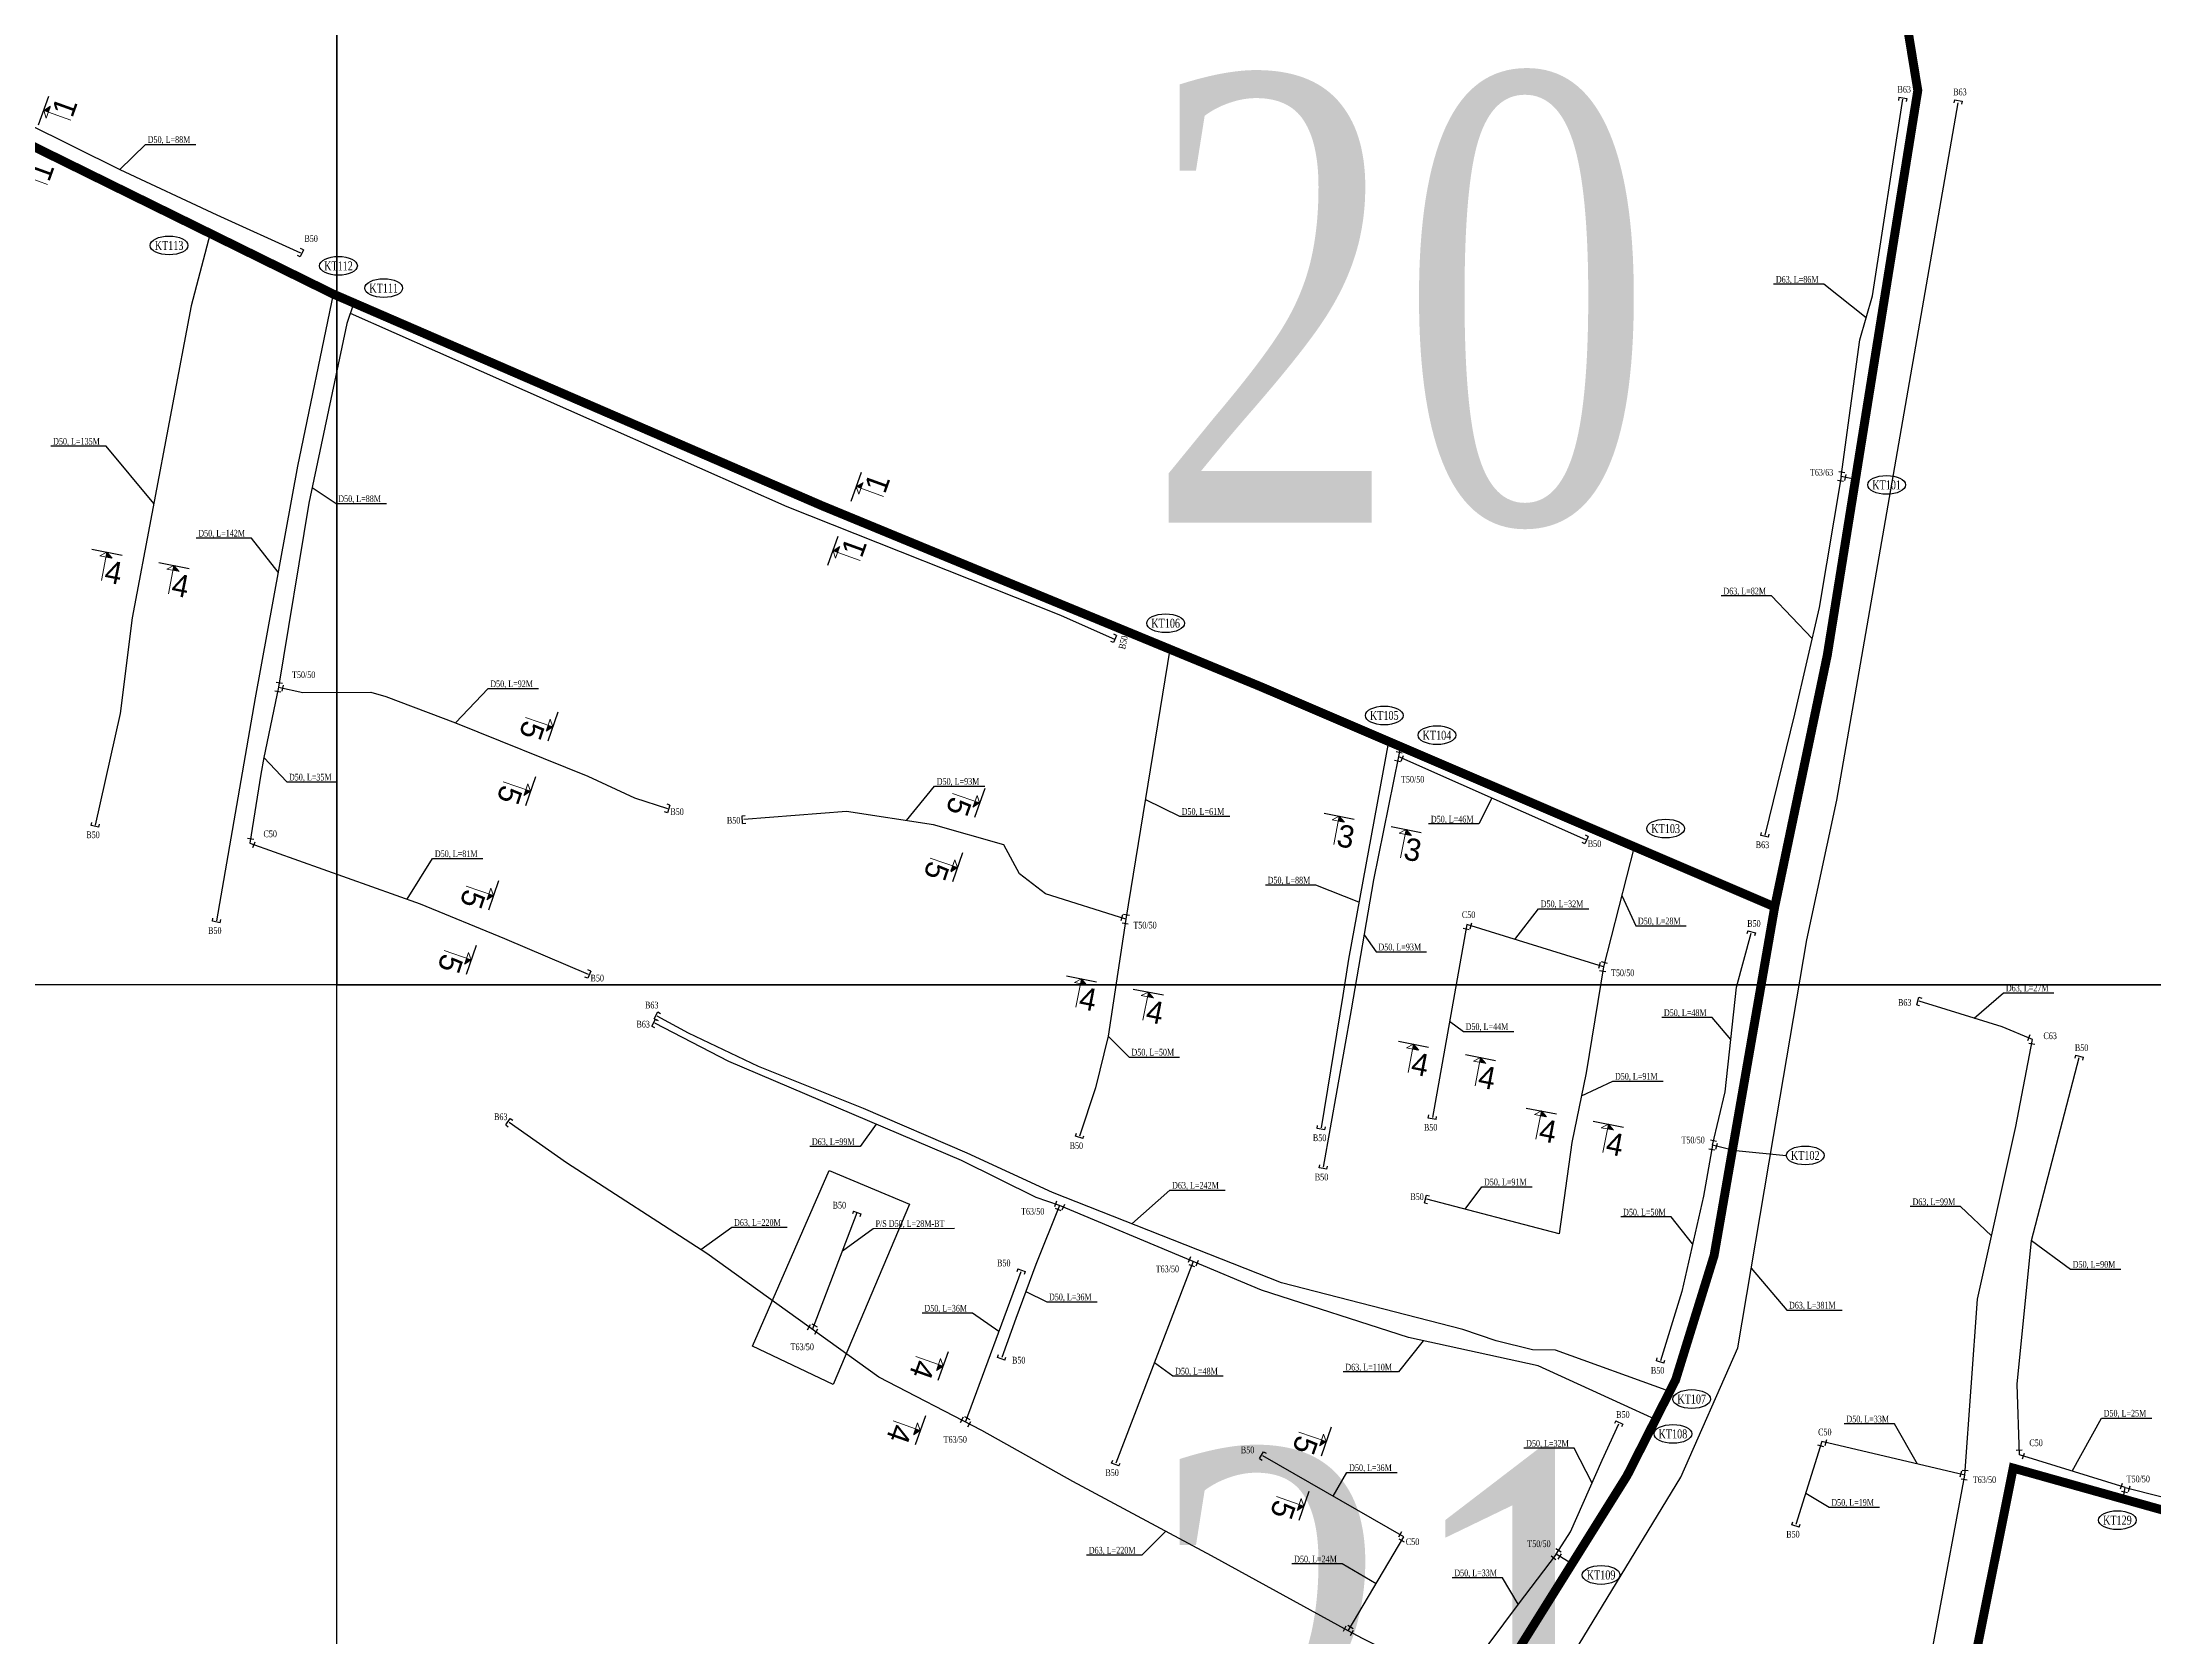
# Model space of a CAD drawing. Extents: x 549410 to 552487, y 2340860 to 2344743.
# Drawn here: x 550029.8 to 550501.7, y 2341634.5 to 2341990.8 of the extents above; entities that cross this region are included whole.
import ezdxf
from ezdxf.enums import TextEntityAlignment as Align

# ---------------------------------------------------------------- set-up
doc = ezdxf.new("R2010")
doc.units = 0
doc.header["$MEASUREMENT"] = 0
doc.linetypes.add('DASHED', pattern=[0.75, 0.5, -0.25])
for name, color, linetype in [('160', 5, 'DASHED'), ('225', 5, 'DASHED'), ('50', 2, 'Continuous'), ('63', 1, 'Continuous'), ('90', 5, 'DASHED'), ('ten dai khoi thuy', 210, 'Continuous'), ('Text D-L', 7, 'Continuous'), ('Text phu kien', 2, 'Continuous')]:
    doc.layers.add(name, color=color, linetype=linetype)
doc.layers.add('MC', color=7, linetype='Continuous', lineweight=13)
doc.styles.add('HH', font='VHHELS.TTF')
doc.styles.add('style1', font='VHTIME.TTF', dxfattribs={"width": 0.75})
doc.styles.add('Text', font='vntimeh.shx', dxfattribs={"width": 0.75, "bigfont": 'vn.shx'})
doc.styles.add('TextNode', font='vntimeh1.shx', dxfattribs={"width": 0.7, "bigfont": 'vn.shx'})
doc.linetypes.add('ZIGZAG', pattern='A,0.0001,-0.2,[131,ltypeshp.shx,S=0.2,R=0,X=-0.2,Y=0],-0.4,[131,ltypeshp.shx,S=0.2,R=180,X=0.2,Y=0],-0.2', length=0.8001)

# ---------------------------------------------------------------- blocks, each defined once
blk = doc.blocks.new('pt')
at = {"color": 3, "linetype": 'Continuous'}
blk.add_line((0.96, -0.69), (0.96, 0.69), dxfattribs=at)
blk = doc.blocks.new('bit')
at = {"color": 3, "linetype": 'Continuous'}
for points in [[(-0.3, -0.88), (-0.3, 0.88)], [(-0.3, 0.88), (0.39, 0.88)], [(-0.3, -0.88), (0.39, -0.88)]]:
    blk.add_lwpolyline(points, dxfattribs=at)
blk = doc.blocks.new('Daudai')
at = {"layer": 'ten dai khoi thuy', "color": 3}
blk.add_circle((0, 0), 0.75, dxfattribs=at)
blk = doc.blocks.new('Mc4-4')
at = {"layer": 'MC'}
for points in [[(-6.73, -0.75), (-8.13, 0.34), (-8.12, -0.76)], [(8.52, -0.75), (7.12, 0.34), (7.12, -0.76)]]:
    blk.add_hatch(color=256, dxfattribs=at).paths.add_polyline_path(points)
at = {"layer": '63'}
for points in [[(-11.56, 0.34), (-4.69, 0.34)], [(3.68, 0.34), (10.55, 0.34)]]:
    blk.add_lwpolyline(points, dxfattribs=at)
at = {"layer": 'MC'}
for p, q in [((-8.13, 0.34), (-9.52, -0.76)), ((-8.13, 0.34), (-8.11, -6.1)), ((-8.13, 0.34), (-6.73, -0.75)), ((7.12, 0.34), (5.72, -0.76)), ((7.12, 0.34), (7.13, -6.1)), ((7.12, 0.34), (8.52, -0.75)), ((-9.52, -0.76), (-6.92, -0.75)), ((5.72, -0.76), (8.32, -0.75))]:
    blk.add_line(p, q, dxfattribs=at)
at = {"style": 'HH'}
for p in [(-7.66, -6.28), (7.58, -6.28)]:
    blk.add_text('4', height=5, rotation=0.112, dxfattribs=at).set_placement(p)
blk = doc.blocks.new('Mc5-5')
at = {"layer": 'MC'}
for points in [[(-6.77, -0.84), (-8.17, 0.25), (-8.17, -0.85)], [(8.47, -0.84), (7.07, 0.25), (7.07, -0.85)]]:
    blk.add_hatch(color=256, dxfattribs=at).paths.add_polyline_path(points)
at = {"layer": '63'}
for points in [[(-11.61, 0.25), (-4.74, 0.25)], [(3.64, 0.25), (10.51, 0.25)]]:
    blk.add_lwpolyline(points, dxfattribs=at)
at = {"layer": 'MC'}
for p, q in [((-8.17, 0.25), (-9.57, -0.85)), ((-8.17, 0.25), (-8.16, -6.19)), ((-8.17, 0.25), (-6.77, -0.84)), ((7.07, 0.25), (5.68, -0.85)), ((7.07, 0.25), (7.08, -6.19)), ((7.07, 0.25), (8.47, -0.84)), ((-9.57, -0.85), (-6.96, -0.84)), ((5.68, -0.85), (8.28, -0.84))]:
    blk.add_line(p, q, dxfattribs=at)
at = {"style": 'HH'}
for p in [(-7.71, -6.37), (7.54, -6.37)]:
    blk.add_text('5', height=5, rotation=0.112, dxfattribs=at).set_placement(p)
blk = doc.blocks.new('Mc3-3')
at = {"layer": 'MC'}
for points in [[(-6.69, -0.88), (-8.09, 0.22), (-8.09, -0.88)], [(8.55, -0.88), (7.15, 0.22), (7.15, -0.88)]]:
    blk.add_hatch(color=256, dxfattribs=at).paths.add_polyline_path(points)
at = {"layer": '63'}
for points in [[(-11.53, 0.22), (-4.66, 0.22)], [(3.72, 0.22), (10.59, 0.22)]]:
    blk.add_lwpolyline(points, dxfattribs=at)
at = {"layer": 'MC'}
for p, q in [((-8.09, 0.22), (-9.49, -0.89)), ((-8.09, 0.22), (-8.08, -6.22)), ((-8.09, 0.22), (-6.69, -0.88)), ((7.15, 0.22), (5.76, -0.89)), ((7.15, 0.22), (7.17, -6.22)), ((7.15, 0.22), (8.55, -0.88)), ((-9.49, -0.89), (-6.88, -0.88)), ((5.76, -0.89), (8.36, -0.88))]:
    blk.add_line(p, q, dxfattribs=at)
at = {"style": 'HH'}
for p in [(-7.62, -6.41), (7.62, -6.41)]:
    blk.add_text('3', height=5, rotation=0.112, dxfattribs=at).set_placement(p)
blk = doc.blocks.new('Mc1-1')
at = {"layer": 'MC'}
for points in [[(-7.04, -0.89), (-8.44, 0.21), (-8.43, -0.89)], [(8.21, -0.89), (6.81, 0.21), (6.81, -0.89)]]:
    blk.add_hatch(color=256, dxfattribs=at).paths.add_polyline_path(points)
at = {"layer": '63'}
for points in [[(-11.87, 0.21), (-5, 0.21)], [(3.37, 0.21), (10.24, 0.21)]]:
    blk.add_lwpolyline(points, dxfattribs=at)
at = {"layer": 'MC'}
for p, q in [((-8.44, 0.21), (-9.83, -0.9)), ((-8.44, 0.21), (-8.42, -6.23)), ((-8.44, 0.21), (-7.04, -0.89)), ((6.81, 0.21), (5.41, -0.9)), ((6.81, 0.21), (6.82, -6.23)), ((6.81, 0.21), (8.21, -0.89)), ((-9.83, -0.9), (-7.23, -0.89)), ((5.41, -0.9), (8.01, -0.89))]:
    blk.add_line(p, q, dxfattribs=at)
at = {"style": 'HH'}
for p in [(-7.97, -6.42), (7.27, -6.42)]:
    blk.add_text('1', height=5, rotation=0.112, dxfattribs=at).set_placement(p)

msp = doc.modelspace()

# ---------------------------------------------------------------- linework, layer by layer
at = {"layer": '160', "color": 9, "ltscale": 10, "true_color": 0xafd9aa, "const_width": 2}
msp.add_lwpolyline([(550417, 2341797.6), (550302.28, 2341846.75), (550204.11, 2341887.24), (550094.84, 2341934.56), (549990.74, 2341985.81), (549907.44, 2342027.13), (549855.77, 2342052.81), (549740.43, 2342108.18)], dxfattribs=at)
at = {"layer": '225', "color": 6, "ltscale": 10, "const_width": 2}
msp.add_lwpolyline([(550617.71, 2342998.78), (550603.66, 2342910.97), (550595.31, 2342909.91), (550551.99, 2342633.97), (550526.62, 2342474.66), (550493.14, 2342274.73), (550470.06, 2342150.72), (550444.78, 2342005.74), (550448.98, 2341980.06), (550428.76, 2341853.87), (550417, 2341797.6)], dxfattribs=at)
at = {"layer": '225', "ltscale": 10, "const_width": 2}
msp.add_lwpolyline([(550417, 2341797.6), (550403.46, 2341719.7), (550394.84, 2341691.85), (550384.01, 2341670.5), (550351.34, 2341618.23), (550378.54, 2341602.51), (550466.63, 2341557.92), (550500.69, 2341544.05), (550539.18, 2341530.61), (550643.88, 2341498.67), (550845.6, 2341439.1), (550921.69, 2341415.53), (551048.03, 2341357.22), (551075.78, 2341346.33)], dxfattribs=at)
at = {"layer": '50'}
for points in [[(550007.91, 2341981.83), (550026.3, 2341972.74), (550047.13, 2341962.37), (550068.86, 2341952.23), (550087.56, 2341943.78)], [(550067.31, 2341948.11), (550063.08, 2341931.95), (550049.89, 2341862.2), (550047.26, 2341840.85), (550041.65, 2341815.9)], [(550094.84, 2341934.56), (550086.88, 2341896.07), (550077.4, 2341844.32), (550068.77, 2341794.52)], [(550099.45, 2341932.57), (550097.87, 2341928), (550089.41, 2341887.82), (550082.65, 2341846.71)], [(550098.66, 2341930.29), (550196.21, 2341887.06), (550257.35, 2341862.8), (550269.62, 2341857.38)], [(550281.84, 2341855.19), (550271.98, 2341794.87)], [(550082.65, 2341846.71), (550079.32, 2341830.96), (550078.65, 2341827.27), (550076.24, 2341811.83)], [(550082.65, 2341846.71), (550088.09, 2341845.51), (550103.23, 2341845.55), (550106.57, 2341844.65), (550122.16, 2341838.75), (550151.74, 2341826.8), (550162.15, 2341821.99), (550169.55, 2341819.58)], [(550330.69, 2341834.58), (550321.76, 2341785.92), (550320.5, 2341777.81), (550315.65, 2341748.22)], [(550333.34, 2341833.45), (550332.89, 2341831.18)], [(550332.89, 2341831.18), (550327.37, 2341803.68), (550322.33, 2341774.58), (550316.11, 2341739.44)], [(550332.89, 2341831.18), (550374.68, 2341812.64)], [(550271.98, 2341794.87), (550254.06, 2341800.5), (550248.22, 2341805), (550244.75, 2341811.5), (550229.03, 2341815.97), (550209.55, 2341818.95), (550186.58, 2341817.13)], [(550076.24, 2341811.83), (550114.29, 2341798.29), (550133.13, 2341790.56), (550151.79, 2341782.58)], [(550385.62, 2341811.04), (550378.71, 2341784.2)], [(550271.98, 2341794.87), (550268.01, 2341768.72), (550265.2, 2341757.16), (550261.64, 2341746.38)], [(550348.2, 2341793.64), (550340.5, 2341750.56)], [(550378.71, 2341784.2), (550348.2, 2341793.64)], [(550403.12, 2341744.38), (550405.9, 2341756.24), (550408.47, 2341779.66), (550411.76, 2341791.72)], [(550378.71, 2341784.2), (550374.83, 2341760.51), (550371.69, 2341744.97), (550368.82, 2341724.53), (550339.24, 2341732.27)], [(550471.68, 2341675.18), (550471.21, 2341690.93), (550474.39, 2341723.03), (550485.02, 2341763.96)], [(550403.12, 2341744.38), (550401.06, 2341732.97), (550396.24, 2341711.65), (550391.49, 2341696.17)], [(550407.55, 2341743.23), (550403.12, 2341744.38)], [(550257.17, 2341730.89), (550251.86, 2341717.71), (550247.39, 2341705.59), (550244.24, 2341696.87)], [(550287.07, 2341718.36), (550269.73, 2341673.26)], [(550236.14, 2341682.47), (550248.59, 2341716.13)], [(550368.15, 2341652.95), (550371.39, 2341657.95), (550378.45, 2341673.94), (550382.15, 2341682.11)], [(550427.53, 2341678.1), (550421.74, 2341659.56)], [(550459.5, 2341670.63), (550427.53, 2341678.1)], [(550334.1, 2341656.85), (550302.59, 2341674.93)], [(550495.33, 2341667.82), (550471.68, 2341675.18)], [(550494.86, 2341665.29), (550495.33, 2341667.82)], [(550495.33, 2341667.82), (550519.83, 2341661.68)], [(550321.7, 2341635.81), (550334.1, 2341656.85)], [(550368.15, 2341652.95), (550359.67, 2341641.78), (550353.14, 2341632.96), (550349.08, 2341625.98)], [(550371.69, 2341650.79), (550368.15, 2341652.95)]]:
    msp.add_lwpolyline(points, dxfattribs=at)
at = {"layer": '50', "color": 2}
msp.add_lwpolyline([(550201.96, 2341703.17), (550211.95, 2341729.32)], dxfattribs=at)
at = {"layer": '63', "color": 6}
for points in [[(550431.87, 2341893.77), (550435.99, 2341924.34), (550438.83, 2341934.16), (550445.6, 2341978.1)], [(550361.02, 2341612.64), (550396, 2341670.16), (550408.73, 2341699.09), (550416.72, 2341746.3), (550424.17, 2341790.23), (550430.85, 2341821.47), (550457.98, 2341977.31)], [(550431.87, 2341893.77), (550426.96, 2341864.51), (550421.4, 2341840.65), (550414.8, 2341813.66)], [(550435.04, 2341893.08), (550431.87, 2341893.77)], [(550474.63, 2341767.97), (550467.8, 2341770.8), (550455.35, 2341774.69), (550449.27, 2341776.5)], [(550257.17, 2341730.89), (550251.96, 2341732.69), (550235.27, 2341740.9), (550183.29, 2341763.02), (550166.72, 2341771.59)], [(550393.55, 2341689.3), (550368, 2341698.56), (550362.84, 2341698.63), (550354.78, 2341700.63), (550347.31, 2341703.17), (550306.74, 2341713.56), (550255.63, 2341733.75), (550236.54, 2341742.59), (550213.39, 2341752.58), (550189.92, 2341761.96), (550174.24, 2341769.39), (550167.24, 2341773.21)], [(550459.5, 2341670.63), (550462.33, 2341709.95), (550470.88, 2341748.52), (550474.63, 2341767.97)], [(550321.7, 2341635.81), (550291.1, 2341652.55), (550260.14, 2341669.16), (550239.82, 2341680.57), (550216.77, 2341692.51), (550178.35, 2341720.15), (550147.01, 2341740.44), (550134.14, 2341749.42)], [(550287.07, 2341718.36), (550257.17, 2341730.89)], [(550390.38, 2341683.06), (550385.16, 2341685.43), (550364.12, 2341695.01), (550335.19, 2341701.37), (550302.33, 2341711.98), (550287.07, 2341718.36)], [(550440.95, 2341570.92), (550459.5, 2341670.63)], [(550352.52, 2341620.12), (550324.88, 2341634.07), (550321.7, 2341635.81)]]:
    msp.add_lwpolyline(points, dxfattribs=at)
at = {"layer": '63', "linetype": 'ZIGZAG', "ltscale": 10}
msp.add_lwpolyline([(550188.58, 2341699.43), (550205.68, 2341738.72), (550223.62, 2341731.18), (550206.59, 2341690.85)], close=True, dxfattribs=at)
at = {"layer": '90', "color": 241, "ltscale": 10, "true_color": 0xf7abae, "const_width": 2}
msp.add_lwpolyline([(550449.27, 2341566.71), (550462.55, 2341633.51), (550470.3, 2341672.19), (550602.9, 2341634.94), (550677.88, 2341613.71), (550753.89, 2341593.01)], dxfattribs=at)
at = {"layer": 'DEFPOINTS'}
for points in [[(550095.68, 2341780.19), (549620.65, 2341780.19), (549620.65, 2342086.86), (550095.68, 2342086.86)], [(550570.7, 2341780.19), (550095.68, 2341780.19), (550095.68, 2342086.86), (550570.7, 2342086.86)], [(550570.7, 2341473.53), (550095.68, 2341473.53), (550095.68, 2341780.19), (550570.7, 2341780.19)]]:
    msp.add_lwpolyline(points, close=True, dxfattribs=at)
at = {"layer": 'ten dai khoi thuy', "color": 3, "linetype": 'ByBlock'}
msp.add_lwpolyline([(550408.3, 2341743.14), (550419.6, 2341742.06)], dxfattribs=at)
for centre in [(550058.16, 2341945.42), (550096.02, 2341940.86), (550106.13, 2341935.89), (550442.01, 2341891.91), (550280.88, 2341860.99), (550329.74, 2341840.38), (550341.51, 2341835.97), (550392.63, 2341815.1), (550423.82, 2341742.06), (550398.45, 2341687.62), (550394.25, 2341679.83), (550493.59, 2341660.55), (550378.2, 2341648.3)]:
    msp.add_ellipse(centre, major_axis=(-4.22, 0), ratio=0.497929, dxfattribs=at)
at = {"layer": 'Text D-L', "color": 9}
for points in [[(550047.13, 2341962.37), (550052.88, 2341968), (550064.13, 2341968)], [(550437.41, 2341929.25), (550428.01, 2341936.76), (550416.76, 2341936.76)], [(550054.73, 2341887.77), (550044.11, 2341900.57), (550031.74, 2341900.57)], [(550090.14, 2341891.29), (550095.48, 2341887.75), (550106.73, 2341887.75)], [(550082.54, 2341872.39), (550076.56, 2341880.03), (550064.19, 2341880.03)], [(550425.34, 2341857.56), (550416.28, 2341867.1), (550405.03, 2341867.1)], [(550122.16, 2341838.75), (550129.45, 2341846.38), (550140.7, 2341846.38)], [(550079.32, 2341830.96), (550084.45, 2341825.52), (550095.7, 2341825.52)], [(550222.97, 2341816.9), (550229.22, 2341824.57), (550240.47, 2341824.57)], [(550276.35, 2341821.61), (550283.96, 2341817.84), (550295.21, 2341817.84)], [(550353.78, 2341821.91), (550350.91, 2341816.13), (550339.66, 2341816.13)], [(550111.35, 2341799.34), (550117.06, 2341808.4), (550128.31, 2341808.4)], [(550324.09, 2341798.62), (550314.42, 2341802.49), (550303.17, 2341802.49)], [(550382.81, 2341800.12), (550385.93, 2341793.37), (550397.18, 2341793.37)], [(550358.93, 2341790.32), (550364.2, 2341797.2), (550375.45, 2341797.2)], [(550325.23, 2341791.33), (550327.94, 2341787.56), (550339.19, 2341787.56)], [(550461.58, 2341772.75), (550468.17, 2341778.4), (550479.42, 2341778.4)], [(550344.35, 2341772.1), (550347.42, 2341769.77), (550358.67, 2341769.77)], [(550407.19, 2341767.95), (550402.99, 2341772.87), (550391.74, 2341772.87)], [(550268.01, 2341768.72), (550272.74, 2341764.05), (550283.99, 2341764.05)], [(550373.8, 2341755.41), (550380.8, 2341758.66), (550392.05, 2341758.66)], [(550216.21, 2341749.01), (550212.58, 2341744.05), (550201.33, 2341744.05)], [(550273.34, 2341726.76), (550281.82, 2341734.3), (550294.19, 2341734.3)], [(550347.84, 2341730.02), (550351.53, 2341735.04), (550362.78, 2341735.04)], [(550398.65, 2341722.31), (550393.86, 2341728.3), (550382.61, 2341728.3)], [(550465.47, 2341724.1), (550458.55, 2341730.62), (550447.3, 2341730.62)], [(550177.04, 2341721), (550183.92, 2341725.99), (550196.29, 2341725.99)], [(550208.68, 2341720.76), (550215.55, 2341725.75), (550233.68, 2341725.79)], [(550474.39, 2341723.03), (550483.1, 2341716.63), (550494.35, 2341716.63)], [(550411.74, 2341716.85), (550419.69, 2341707.51), (550432.07, 2341707.51)], [(550249.62, 2341711.65), (550254.31, 2341709.35), (550265.56, 2341709.35)], [(550243.64, 2341702.73), (550237.71, 2341706.83), (550226.46, 2341706.83)], [(550338.46, 2341700.65), (550332.91, 2341693.67), (550320.54, 2341693.67)], [(550278.4, 2341695.81), (550282.5, 2341692.77), (550293.75, 2341692.77)], [(550448.95, 2341673.09), (550443.77, 2341682.07), (550432.52, 2341682.07)], [(550483.51, 2341671.5), (550490.01, 2341683.37), (550501.26, 2341683.37)], [(550376.18, 2341668.8), (550372.19, 2341676.63), (550360.94, 2341676.63)], [(550318.34, 2341665.89), (550321.39, 2341671.2), (550332.64, 2341671.2)], [(550423.94, 2341666.6), (550429.15, 2341663.43), (550440.4, 2341663.43)], [(550280.85, 2341658.05), (550275.58, 2341652.75), (550263.21, 2341652.75)], [(550327.9, 2341646.33), (550320.35, 2341650.78), (550309.1, 2341650.78)], [(550359.67, 2341641.78), (550356.14, 2341647.68), (550344.89, 2341647.68)]]:
    msp.add_lwpolyline(points, dxfattribs=at)

# ---------------------------------------------------------------- block references
at = {"layer": '50'}
for name, p, rotation in [('bit', (550445.6, 2341978.1), 261.2478294484833), ('bit', (550457.99, 2341977.52), 259.3373347329715), ('bit', (550087.56, 2341943.78), 155.7041289106306), ('pt', (550431.87, 2341893.77), 82.3322339138147), ('pt', (550431.87, 2341893.77), 347.6801646682081), ('pt', (550431.87, 2341893.77), 260.4678852038238), ('bit', (550269.32, 2341857.58), 157.3454244060289), ('pt', (550082.65, 2341846.71), 258.0704728921496), ('pt', (550082.65, 2341846.71), 80.66346922685452), ('pt', (550082.65, 2341846.71), 347.5748412432502), ('pt', (550332.89, 2341831.18), 78.65245384375913), ('pt', (550332.89, 2341831.18), 258.6523018093108), ('pt', (550332.89, 2341831.18), 336.0694301077594), ('bit', (550169.55, 2341819.58), 161.9880276765514), ('bit', (550186.58, 2341817.13), 4.520267918645755), ('bit', (550041.65, 2341815.9), 77.34155806681862), ('pt', (550076.24, 2341811.83), 81.12760267656459), ('bit', (550374.68, 2341812.64), 156.0695821428974), ('bit', (550414.8, 2341813.66), 76.25176162924768), ('pt', (550076.24, 2341811.83), 340.4049245913702), ('bit', (550068.77, 2341794.52), 80.16186018734518), ('pt', (550271.98, 2341794.87), 162.5488102199029), ('pt', (550271.98, 2341794.87), 261.3516244613385), ('pt', (550271.98, 2341794.87), 80.7226042011947), ('pt', (550348.2, 2341793.64), 342.7995943355333), ('pt', (550348.2, 2341793.64), 259.8731881641133), ('bit', (550411.76, 2341791.72), 254.7526090329943), ('pt', (550378.71, 2341784.2), 162.7997463999419), ('pt', (550378.71, 2341784.2), 75.56522812026759), ('bit', (550151.79, 2341782.58), 156.8288696473038), ('pt', (550378.71, 2341784.2), 260.6810864461902), ('bit', (550449.27, 2341776.5), 343.4856964122906), ('bit', (550166.72, 2341771.59), 332.642018251344), ('bit', (550167.24, 2341773.21), 331.4133130721806), ('pt', (550474.63, 2341767.97), 157.493550414106), ('pt', (550474.63, 2341767.97), 259.1001822127652), ('bit', (550485.02, 2341763.96), 255.4442048770668), ('bit', (550134.14, 2341749.42), 325.1111442367864), ('bit', (550261.64, 2341746.38), 71.70488075872879), ('bit', (550315.65, 2341748.22), 80.70640461958538), ('bit', (550340.5, 2341750.56), 79.8733401992317), ('pt', (550403.12, 2341744.38), 259.7452289228939), ('pt', (550403.12, 2341744.38), 76.81946201298244), ('pt', (550403.12, 2341744.38), 345.4424764397712), ('bit', (550316.11, 2341739.44), 79.96597154025496), ('bit', (550339.24, 2341732.27), 345.3370385408336), ('bit', (550211.85, 2341729.04), 249.7025218497084), ('pt', (550257.17, 2341730.89), 161.0142327156745), ('pt', (550257.17, 2341730.89), 248.0649942945984), ('pt', (550257.17, 2341730.89), 337.2548098812488), ('pt', (550287.07, 2341718.36), 157.2549619266874), ('pt', (550287.07, 2341718.36), 337.3231970448721), ('bit', (550248.59, 2341716.13), 249.7025218497084), ('pt', (550287.07, 2341718.36), 248.9609572652239), ('pt', (550201.96, 2341703.17), 151.3152041840509), ('pt', (550201.96, 2341703.17), 59.48482759708158), ('pt', (550201.96, 2341703.17), 331.3150521455029), ('bit', (550244.24, 2341696.87), 70.18057092082604), ('bit', (550391.49, 2341696.17), 72.91841193787313), ('pt', (550236.14, 2341682.47), 151.3152041840509), ('pt', (550236.14, 2341682.47), 59.48482759708158), ('pt', (550236.14, 2341682.47), 331.3150521455029), ('bit', (550382.15, 2341682.11), 245.6477829063537), ('pt', (550427.53, 2341678.1), 252.662505633626), ('pt', (550427.53, 2341678.1), 346.8361087384649), ('pt', (550471.68, 2341675.18), 91.70779202015302), ('bit', (550269.73, 2341673.26), 68.96110929803933), ('bit', (550302.59, 2341674.93), 330.1630829832101), ('pt', (550459.5, 2341670.63), 166.8362607757285), ('pt', (550459.5, 2341670.63), 85.87643007669895), ('pt', (550471.68, 2341675.18), 342.713673510036), ('pt', (550459.5, 2341670.63), 259.464047405342), ('pt', (550495.33, 2341667.82), 162.7138255664312), ('pt', (550495.33, 2341667.82), 259.4436608136771), ('pt', (550495.33, 2341667.82), 345.9375379941264), ('pt', (550334.1, 2341656.85), 150.1632350167868), ('bit', (550421.74, 2341659.56), 72.66265768116966), ('pt', (550334.1, 2341656.85), 239.4846755457405), ('pt', (550368.15, 2341652.95), 232.7660846478718), ('pt', (550368.15, 2341652.95), 57.15870912570188), ('pt', (550368.15, 2341652.95), 328.7019308789921), ('pt', (550321.7, 2341635.81), 151.3152041840509), ('pt', (550321.7, 2341635.81), 59.48482759708158), ('pt', (550321.7, 2341635.81), 331.3150521455029)]:
    msp.add_blockref(name, p, dxfattribs=dict(at, rotation=rotation))
at = {"layer": '63'}
for name, p, rotation in [('Mc1-1', (550028.02, 2341969.11), 70.09083032828876), ('Mc1-1', (550209.63, 2341885.06), 70.09083032828876), ('Mc4-4', (550052.2, 2341874.95), 348.9093657684113), ('Mc5-5', (550141.01, 2341830.21), 250.9270860007445), ('Mc5-5', (550236.41, 2341813.19), 250.9270860007445), ('Mc3-3', (550327.58, 2341816.06), 348.7672499085454), ('Mc5-5', (550127.77, 2341792.5), 250.9270860007445), ('Mc4-4', (550269.97, 2341779.61), 348.9093657684113), ('Mc4-4', (550344.2, 2341765), 348.9093657684113), ('Mc4-4', (550372.77, 2341750.1), 348.9093657684113), ('Mc4-4', (550228.1, 2341687.42), 250.3691316735451), ('Mc5-5', (550313.84, 2341670.47), 250.9270860007445)]:
    msp.add_blockref(name, p, dxfattribs=dict(at, rotation=rotation))
at = {"layer": 'ten dai khoi thuy'}
for p in [(550067.31, 2341948.11), (550094.84, 2341934.56), (550099.45, 2341932.57), (550435.04, 2341893.08), (550281.84, 2341855.19), (550330.69, 2341834.58), (550333.34, 2341833.45), (550385.62, 2341811.04), (550407.55, 2341743.23), (550393.55, 2341689.3), (550390.38, 2341683.06), (550494.86, 2341665.29), (550371.69, 2341650.79)]:
    msp.add_blockref('Daudai', p, dxfattribs=at)

# ---------------------------------------------------------------- texts
at = {"layer": 'DEFPOINTS', "style": 'style1', "width": 0.75}
for s, p in [('20', (550333.19, 2341933.53)), ('21', (550333.19, 2341626.86))]:
    msp.add_text(s, height=100, dxfattribs=at).set_placement(p, align=Align.MIDDLE)
at = {"layer": 'ten dai khoi thuy', "color": 2, "style": 'TextNode', "width": 0.75}
for s, p in [('KT113', (550058.16, 2341945.42)), ('KT112', (550096.02, 2341940.86)), ('KT111', (550106.13, 2341935.89)), ('kt101', (550442.01, 2341891.91)), ('KT106', (550280.88, 2341860.99)), ('KT105', (550329.74, 2341840.38)), ('KT104', (550341.51, 2341835.97)), ('KT103', (550392.63, 2341815.1)), ('kt102', (550423.82, 2341742.06)), ('KT107', (550398.45, 2341687.62)), ('KT108', (550394.25, 2341679.83)), ('KT129', (550493.59, 2341660.55)), ('KT109', (550378.2, 2341648.3))]:
    msp.add_text(s, height=2, dxfattribs=at).set_placement(p, align=Align.MIDDLE)
at = {"layer": 'Text D-L', "color": 4, "style": 'Text', "width": 0.75}
for s, p in [('D50, L=88m', (550053.38, 2341967.88)), ('D63, L=86m', (550417.26, 2341936.64)), ('D50, L=135m', (550032.24, 2341900.45)), ('D50, L=88m', (550095.98, 2341887.63)), ('D50, L=142m', (550064.69, 2341879.91)), ('D63, L=82m', (550405.53, 2341866.98)), ('D50, L=92m', (550129.95, 2341846.26)), ('D50, L=35m', (550084.95, 2341825.4)), ('D50, L=93m', (550229.72, 2341824.45)), ('D50, L=61m', (550284.46, 2341817.72)), ('D50, L=46m', (550340.16, 2341816.01)), ('D50, L=81m', (550117.56, 2341808.28)), ('D50, L=88m', (550303.67, 2341802.37)), ('D50, L=32m', (550364.7, 2341797.08)), ('D50, L=28m', (550386.43, 2341793.25)), ('D50, L=93m', (550328.44, 2341787.44)), ('D63, L=27m', (550468.67, 2341778.28)), ('D50, L=44m', (550347.92, 2341769.65)), ('D50, L=48m', (550392.24, 2341772.75)), ('D50, L=50m', (550273.24, 2341763.93)), ('D50, L=91m', (550381.3, 2341758.54)), ('D63, L=99m', (550201.83, 2341743.93)), ('D63, L=242m', (550282.32, 2341734.18)), ('D50, L=91m', (550352.03, 2341734.92)), ('D63, L=220m', (550184.42, 2341725.87)), ('D50, L=50m', (550383.11, 2341728.18)), ('D63, L=99m', (550447.8, 2341730.5)), ('D50, L=90m', (550483.6, 2341716.51)), ('D50, L=36m', (550254.81, 2341709.23)), ('D63, L=381m', (550420.19, 2341707.39)), ('D50, L=36m', (550226.96, 2341706.71)), ('D63, L=110m', (550321.04, 2341693.55)), ('D50, L=48m', (550283, 2341692.65)), ('D50, L=33m', (550433.02, 2341681.95)), ('D50, L=25m', (550490.51, 2341683.25)), ('D50, L=32m', (550361.44, 2341676.51)), ('D50, L=36m', (550321.89, 2341671.08)), ('D50, L=19m', (550429.65, 2341663.31)), ('D63, L=220m', (550263.71, 2341652.63)), ('D50, L=24m', (550309.6, 2341650.66)), ('D50, L=33m', (550345.39, 2341647.56))]:
    msp.add_text(s, height=1.5, dxfattribs=at).set_placement(p, align=Align.BOTTOM_LEFT)
at = {"layer": 'Text D-L', "color": 1, "style": 'Text', "width": 0.75}
msp.add_text('P/S D50, L=28m-BT', height=1.5, dxfattribs=at).set_placement((550216.05, 2341725.63), align=Align.BOTTOM_LEFT)
at = {"layer": 'Text phu kien', "color": 4, "style": 'Text', "width": 0.75}
for s, p in [('B63', (550445.94, 2341980.32)), ('B63', (550458.41, 2341979.73)), ('B50', (550089.91, 2341946.96)), ('T63/63', (550427.48, 2341894.73)), ('T50/50', (550088.24, 2341849.49)), ('T50/50', (550336.08, 2341826.12)), ('B50', (550171.69, 2341818.88)), ('B50', (550184.33, 2341816.95)), ('B50', (550041.16, 2341813.71)), ('C50', (550080.76, 2341813.93)), ('B50', (550376.73, 2341811.73)), ('B63', (550414.26, 2341811.48)), ('T50/50', (550276.28, 2341793.52)), ('C50', (550348.59, 2341795.86)), ('B50', (550412.35, 2341793.89)), ('B50', (550068.38, 2341792.31)), ('B50', (550153.85, 2341781.69)), ('T50/50', (550383.01, 2341782.87)), ('B63', (550166.03, 2341775.66)), ('B63', (550446.06, 2341776.25)), ('B63', (550164.11, 2341771.4)), ('C63', (550478.56, 2341768.8)), ('B50', (550485.58, 2341766.14)), ('B63', (550132.29, 2341750.7)), ('B50', (550315.29, 2341746)), ('B50', (550340.11, 2341748.34)), ('B50', (550260.93, 2341744.24)), ('T50/50', (550398.77, 2341745.51)), ('B50', (550315.72, 2341737.23)), ('B50', (550337.07, 2341732.84)), ('B50', (550207.96, 2341730.94)), ('T63/50', (550251.17, 2341729.57)), ('B50', (550244.71, 2341718.03)), ('T63/50', (550281.27, 2341716.7)), ('T63/50', (550199.67, 2341699.29)), ('B50', (550248.05, 2341696.3)), ('B50', (550390.83, 2341694.02)), ('B50', (550383.07, 2341684.16)), ('C50', (550428.2, 2341680.25)), ('T63/50', (550233.86, 2341678.6)), ('B50', (550299.19, 2341676.25)), ('C50', (550475.41, 2341677.84)), ('B50', (550268.92, 2341671.16)), ('T63/50', (550463.88, 2341669.6)), ('T50/50', (550498.25, 2341669.77)), ('B50', (550421.07, 2341657.41)), ('C50', (550336.06, 2341655.74)), ('T50/50', (550364.31, 2341655.28))]:
    msp.add_text(s, height=1.5, dxfattribs=at).set_placement(p, align=Align.MIDDLE_CENTER)
msp.add_text('B50', height=1.5, rotation=77.1836, dxfattribs=at).set_placement((550271.4, 2341856.71), align=Align.MIDDLE_CENTER)

doc.saveas('drawing.dxf')
